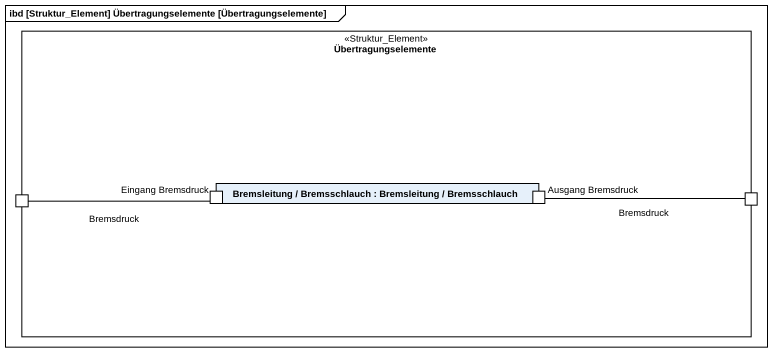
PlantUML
@startuml
mainframe ibd [Struktur_Element] Übertragungselemente [Übertragungselemente]
rectangle Übertragungselemente <<Struktur_Element>> {
  port " " as port1
  rectangle "Bremsleitung / Bremsschlauch : Bremsleitung / Bremsschlauch" as Bremsleitung_Bremsschlauch {
    port "Eingang Bremsdruck" as Eingang_Bremsdruck
    port "Ausgang Bremsdruck" as Ausgang_Bremsdruck
  }
  port " " as port2
}
port1 -right- Eingang_Bremsdruck : Bremsdruck
Ausgang_Bremsdruck -right- port2 : Bremsdruck
@enduml
